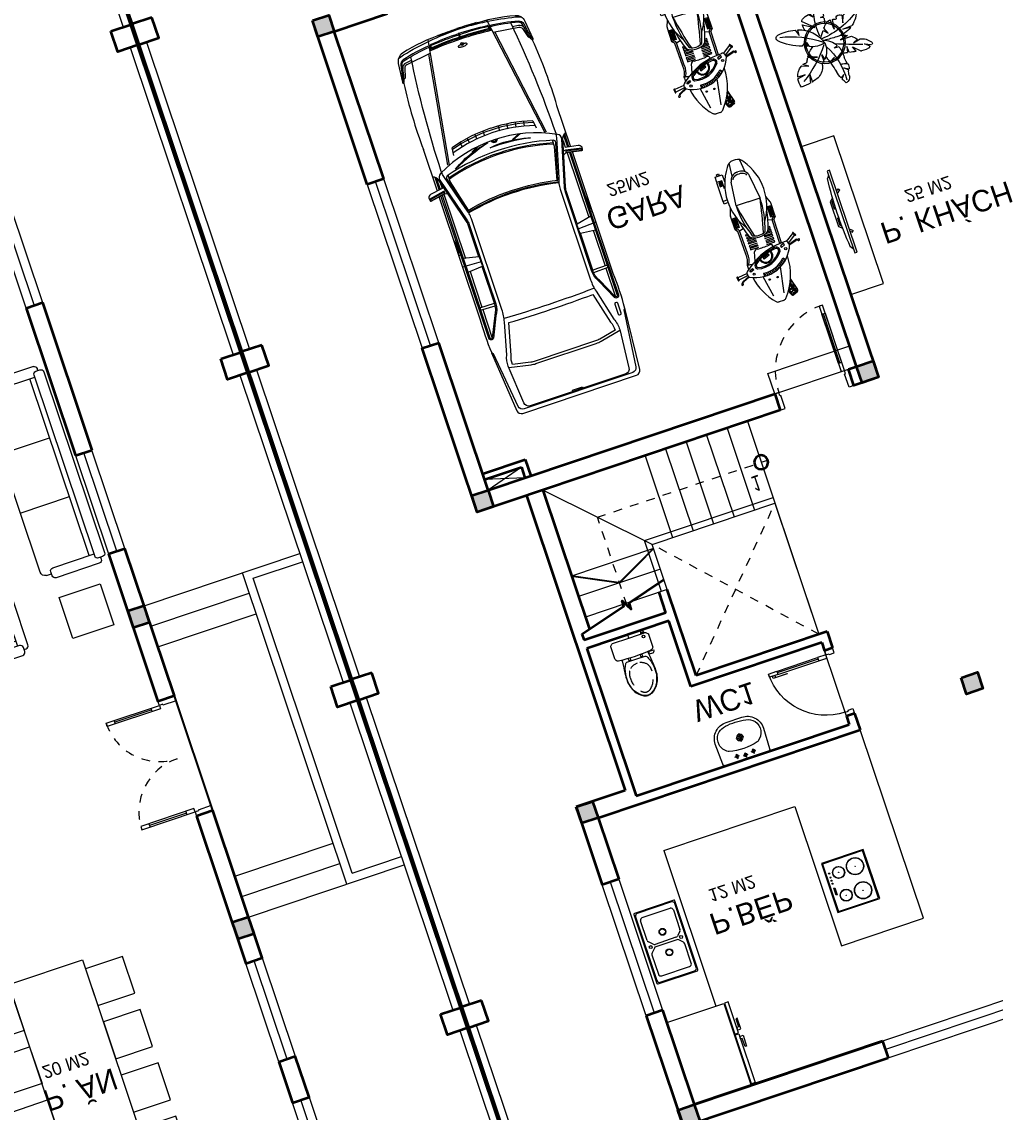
# Model space of a CAD drawing. Header units: metres. Extents: x 568336 to 569219, y 2065964 to 2066430.
# Drawn here: x 568657.95 to 568669.22, y 2066174.17 to 2066186.79 of the extents above; entities that cross this region are included whole.
import ezdxf

# ---------------------------------------------------------------- set-up
doc = ezdxf.new("R2010")
doc.units = ezdxf.units.M
for name, pattern in [('$AUDIT_BAD_LTYPE2', [0]), ('CENTER', [2, 1.25, -0.25, 0.25, -0.25]), ('DASHED', [0.75, 0.5, -0.25]), ('HIDDEN', [0.375, 0.25, -0.125]), ('HIDDEN2', [0.1875, 0.125, -0.0625]), ('xref-thap C (mb tang 32-2)$0$HIDDEN', [0.375, 0.25, -0.125]), ('Xref-VCMT-BT3 - tuong bao$0$HIDDEN', [0.375, 0.25, -0.125])]:
    doc.linetypes.add(name, pattern=pattern)
doc.layers.get('0').update_dxf_attribs({"linetype": 'CONTINUOUS'})
for name, color, linetype, lineweight in [('-CONCRETE', 1, 'CONTINUOUS', 35), ('-DOOR', 137, 'CONTINUOUS', 9), ('-FURNITURE', 46, 'CONTINUOUS', 9), ('-HIDE', 3, 'HIDDEN', 13), ('-KH', 143, 'CONTINUOUS', 13), ('-LINE1', 7, 'CONTINUOUS', 18), ('-RANH GIOI KHU DAT', 12, 'CENTER', 18), ('-TEXT', 7, 'CONTINUOUS', 15), ('-WALL', 4, 'CONTINUOUS', 35), ('A-Cay', 75, 'CONTINUOUS', 5), ('Bighome_khuat', 251, 'DASHED', 5), ('TEXT25', 2, 'CONTINUOUS', 13)]:
    doc.layers.add(name, color=color, linetype=linetype, lineweight=lineweight)
doc.layers.add('SOLO', color=7, linetype='CONTINUOUS')
doc.styles.add('1', font='arial.ttf')
doc.styles.add('T1', font='', dxfattribs={"height": 200})
doc.styles.get('T1').set_extended_font_data('VNgeometric Light')

# ---------------------------------------------------------------- blocks, each defined once
blk = doc.blocks.new('A$C6CE07C06')
for p, q in [((2811, 1945), (2844, 1766)), ((2816, 1953), (2822, 1954)), ((2828, 1949), (2860, 1769)), ((1355, 1774), (989, 1774)), ((1356, 1801), (1350, 1615)), ((1387, 1801), (1382, 1615)), ((1842, 1774), (1387, 1774)), ((1857, 1615), (1840, 1801)), ((1925, 1839), (1915, 1601)), ((1980, 1615), (2018, 1801)), ((2839, 1774), (2013, 1774)), ((2856, 1761), (2853, 1760)), ((2900, 1839), (3433, 1839)), ((3068, 1815), (2905, 1815)), ((3055, 1801), (2907, 1801)), ((2996, 1774), (2912, 1774)), ((3245, 1511), (3341, 1500)), ((3370, 1393), (3312, 1380)), ((3391, 1290), (3332, 1281)), ((3406, 1186), (3347, 1180)), ((3414, 1081), (3355, 1079)), ((3414, 884), (3355, 886)), ((3391, 675), (3332, 685)), ((3406, 779), (3347, 785)), ((3370, 572), (3312, 585)), ((3341, 465), (3245, 454)), ((1356, 164), (1350, 350)), ((1387, 164), (1382, 351)), ((1857, 351), (1840, 164)), ((1925, 127), (1915, 364)), ((1980, 351), (2018, 164)), ((1355, 191), (989, 191)), ((1842, 191), (1387, 191)), ((2839, 191), (2013, 191)), ((2811, 20), (2844, 199)), ((2828, 16), (2860, 196)), ((3068, 150), (2905, 150)), ((3055, 164), (2907, 164)), ((2996, 191), (2912, 191)), ((2816, 12), (2822, 11)), ((2901, 127), (3422, 127))]:
    blk.add_line(p, q)
for points in [[(2912, 1774), (2884, 1931, 0.322829), (2849, 1965), (2812, 1959, 0.422531), (2806, 1952), (2842, 1758), (2825, 1723)], [(817, 1835, -0.039974), (1255, 1839), (2827, 1839)], [(2832, 150), (1846, 150), (999, 150, -0.758852), (984, 205), (1232, 321, -0.14996), (1372, 364), (1915, 364), (2389, 364, -0.077307), (2455, 354), (3016, 199, 0.360394), (3088, 230, 0.242572), (3089, 1735, 0.360655), (3017, 1766), (2455, 1611, -0.077307), (2389, 1601), (1915, 1601), (1372, 1601, -0.137614), (1232, 1645), (984, 1761, -0.758852), (999, 1815), (1846, 1815), (2832, 1815)], [(2834, 1801), (999, 1801, 0.768317), (992, 1772), (1240, 1655, 0.14228), (1371, 1613), (1857, 1615), (1865, 1608), (1971, 1608), (1980, 1615), (2389, 1615, 0.077278), (2451, 1624), (3023, 1782, 0.231129), (3080, 1839)], [(4578, 1777, -0.06824), (4603, 1702, -0.051611), (4688, 983), (4688, 1178, 0.069896), (4626, 1707, 0.32103), (4523, 1797), (4292, 1820, 0.311578), (4273, 1810, 0.311578)], [(4609, 1370, 0.043765), (4549, 1724, 0.303464), (4496, 1773), (4373, 1795, 0.018633), (4273, 1810, 0.083909), (4370, 1778), (4493, 1756, -0.304556), (4533, 1720, -0.038587), (4593, 1374)], [(4517, 1385), (4476, 1703, 0.304567), (4446, 1739), (4333, 1770, -0.23887), (4324, 1778), (4320, 1790)], [(4512, 1628), (4500, 1706, 0.304567), (4453, 1762), (4438, 1766)], [(4553, 340, -0.027873), (3110, 247, -0.059366), (3058, 256), (2582, 386, 0.079464), (2446, 413), (1281, 413, 0.06068), (1127, 394), (736, 296, -0.120949), (592, 270), (116, 311, -0.39497), (59, 371), (59, 1600, -0.404135), (117, 1660), (602, 1699, -0.112937), (736, 1673), (1127, 1571, 0.06068), (1281, 1553), (2446, 1553, 0.070217), (2582, 1578), (3058, 1711, -0.044809), (3109, 1718, -0.02806), (4553, 1625)], [(585, 1698), (531, 1430, 0.050349), (524, 1369), (524, 593, 0.051729), (531, 530), (585, 271)], [(713, 346, -0.11132), (605, 325), (561, 536, -0.051729), (555, 593), (555, 1369, -0.050349), (560, 1424), (605, 1644, -0.111864), (714, 1623), (1102, 1522, 0.016174), (1102, 443), (713, 347)], [(1170, 1557, 0.017383), (1170, 408, -9.34877)], [(2526, 1563, -0.107872), (2527, 402, 0.970081)], [(2537, 1565, -0.107895), (2538, 400, -0.109161)], [(3212, 1273, -0.045041), (3259, 1070, 0.050749), (3081, 1543, -0.062222), (3208, 1285), (3219, 1281), (3256, 1209)], [(3104, 1495, -0.052375), (3205, 1275), (3214, 1272), (3259, 1184)], [(4578, 988, 0.025968), (4561, 1353, -0.502127), (4565, 1357), (4613, 1347)], [(4689, 1226), (4695, 1226, -0.001921), (4700, 983)], [(3197, 762, -0.045041), (3153, 558, 0.050749), (3195, 1062, -0.062222), (3198, 775), (3207, 766), (3242, 679)], [(3239, 660), (3198, 760), (3191, 767, 0.052375), (3195, 1009)], [(4578, 188, 0.06824), (4603, 263, 0.051611), (4688, 983), (4688, 788, -0.069896), (4626, 258, -0.32103), (4523, 168), (4292, 145, -0.311578), (4273, 155, -0.311578)], [(4613, 618), (4565, 608, -0.502127), (4561, 612, 0.02601), (4578, 977, 0.026384)], [(4689, 739), (4695, 739, 0.001921), (4700, 983)], [(4611, 595, -0.046101), (4549, 241, -0.303464), (4496, 192), (4373, 171, -0.018633), (4273, 155, -0.083909), (4370, 187), (4493, 209, 0.304556), (4533, 245, 0.038587), (4593, 591)], [(4517, 580), (4476, 262, -0.304567), (4446, 227), (4333, 195, 0.23887), (4324, 187), (4320, 175)], [(2834, 164), (999, 164, -0.768317), (992, 193), (1240, 310, -0.149181), (1371, 351), (1857, 351), (1865, 357), (1971, 357), (1980, 351), (2389, 351, -0.077278), (2451, 341), (3023, 184, -0.228236), (3080, 127)], [(4512, 337), (4500, 259, -0.304567), (4453, 203), (4438, 199)], [(2912, 191), (2884, 34, -0.322829), (2849, 0), (2812, 6, -0.422531), (2806, 14), (2842, 207), (2825, 242)], [(817, 130, 0.041495), (1267, 127), (2827, 127)]]:
    blk.add_lwpolyline(points, format="xyb")
for points in [[(2835, 1963), (2874, 1764), (2872, 1737)], [(2072, 1839), (2072, 1815), (2251, 1815), (2251, 1839)], [(2092, 1839), (2092, 1830), (2233, 1830), (2233, 1839)], [(2558, 1553), (2959, 1653), (3041, 1653)], [(3153, 1597), (4682, 1360)], [(3157, 1617), (4514, 1407)], [(49, 1051), (76, 1051), (76, 920), (49, 920)], [(3153, 368), (4682, 605)], [(3157, 348), (4514, 558)], [(2558, 412), (2959, 313), (3041, 313)], [(2072, 127), (2072, 150), (2251, 150), (2251, 127)], [(2092, 127), (2092, 135), (2233, 135), (2233, 127)], [(2835, 2), (2874, 201), (2872, 228)]]:
    blk.add_lwpolyline(points)
for points in [[(48, 285), (48, 1680, -0.373826), (99, 1739), (803, 1820), (820, 1839), (54, 1773, 0.383818), (0, 1713), (0, 252, 0.383818), (54, 192), (820, 126), (803, 145), (99, 226, -0.373826)], [(2557, 404), (3001, 284, 0.388671), (3036, 301, 0.143383), (3036, 1665, 0.390953), (3001, 1682), (2557, 1559, -0.106047)], [(4564, 983, 0.027521), (4546, 1368, -0.543027), (4554, 1373), (4603, 1360, -0.308444), (4617, 1345, -0.028524), (4637, 983, -0.028524), (4617, 620, -0.308444), (4603, 605), (4554, 592, -0.543027), (4546, 597, 0.027521)], [(4501, 981, 0.027754), (4500, 1005, 0.037978), (4497, 1021, 0.078467), (4490, 1036, 0.253942), (4486, 1038, 0.253942), (4481, 1036, 0.078467), (4475, 1021, 0.037978), (4472, 1005, 0.027754), (4470, 981, 0.027754), (4472, 958, 0.037978), (4475, 941, 0.078467), (4481, 927, 0.253942), (4486, 924, 0.253942), (4490, 927, 0.078467), (4497, 941, 0.037978), (4500, 958, 0.027754)], [(906, 228), (776, 228, 0.414214), (764, 215), (764, 203, 0.414214), (776, 190), (906, 190, 0.414214), (919, 203), (919, 215, 0.414214)]]:
    blk.add_lwpolyline(points, format="xyb", close=True)
blk.add_lwpolyline([(4637, 988), (4570, 988), (4570, 977), (4637, 977)], close=True)
blk.add_circle((4502, 982), 17.5)
for centre, radius, start, end in [((2818, 1947), 6.67, 102.2823, 190.4042), ((2821, 1948), 6.67, 10.3268, 82.609), ((2851, 1767), 6.67, 190.4042, 285.2365), ((2854, 1768), 6.67, 285.2365, 10.3268), ((3648, -4086), 5929, 83.9529, 92.0822), ((714, 984), 2372, 343.5716, 16.3779), ((714, 983), 2387, 343.6793, 16.2892), ((1629, 983), 1731, 359.9757, 17.6213), ((1607, 983), 1789, 359.9764, 16.8703), ((1629, 983), 1789, 359.9764, 16.7982), ((1059, 1015), 3532, 359.565, 5.5133), ((1059, 1015), 3560, 359.5684, 5.381), ((4612, 1343), 4.58, 6.5805, 75.1489), ((3280, 983), 40.8, 103.7631, 256.1858), ((3280, 983), 25.6, 111.5508, 248.398), ((1629, 982), 1731, 342.3787, 0.0243), ((1607, 982), 1789, 343.1297, 0.0236), ((1629, 982), 1789, 343.2018, 0.0236), ((1059, 950), 3532, 354.4867, 0.4446), ((1059, 950), 3560, 354.619, 0.4411), ((4612, 622), 4.58, 284.8511, 353.4195), ((2851, 198), 6.67, 74.7635, 169.5958), ((2854, 197), 6.67, 349.6732, 74.7635), ((3653, 6050), 5928, 267.7698, 276.0029), ((2818, 19), 6.67, 169.5958, 257.7177), ((2821, 17), 6.67, 277.391, 349.6732)]:
    blk.add_arc(centre, radius, start, end)
blk = doc.blocks.new('A$C14986441')
at = {"ltscale": 3}
for p, q in [((-250, 420), (-250, -420)), ((240, 430), (-240, 430)), ((250, -420), (250, 420)), ((-200, 325), (-200, 87)), ((170, 355), (-170, 355)), ((200, 87), (200, 325)), ((-191, 66), (-149, 24)), ((-128, 15), (128, 15)), ((149, 24), (191, 66)), ((-200, -325), (-200, -87)), ((-191, -66), (-149, -24)), ((-128, -15), (128, -15)), ((149, -24), (191, -66)), ((200, -87), (200, -325)), ((170, -355), (-170, -355)), ((-240, -430), (240, -430))]:
    blk.add_line(p, q, dxfattribs=at)
blk.add_lwpolyline([(240, -390), (240, 390, 0.414214), (210, 420), (-210, 420, 0.414214), (-240, 390), (-240, -390, 0.414214), (-210, -420), (210, -420, 0.414214)], format="xyb", close=True, dxfattribs=at)
for centre, radius in [((0, 125), 40), ((0, 125), 35), ((-186, 0), 17.5), ((185, 0), 17.5), ((0, -125), 40), ((0, -125), 35)]:
    blk.add_circle(centre, radius, dxfattribs=at)
for centre, radius, start, end in [((-240, 420), 10, 90, 180), ((240, 420), 10, 0, 90), ((-170, 325), 30, 90, 180), ((170, 325), 30, 0, 90), ((-170, 87), 30, 180, 225), ((-128, 45), 30, 225, 270), ((128, 45), 30, 270, 315), ((170, 87), 30, 315, 0), ((-170, -87), 30, 135, 180), ((-128, -45), 30, 90, 135), ((128, -45), 30, 45, 90), ((170, -87), 30, 0, 45), ((-170, -325), 30, 180, 270), ((170, -325), 30, 270, 0), ((-240, -420), 10, 180, 270), ((240, -420), 10, 270, 0)]:
    blk.add_arc(centre, radius, start, end, dxfattribs=at)
blk = doc.blocks.new('A$C23F441E4')
at = {"ltscale": 3}
blk.add_lwpolyline([(-300, 0), (-300, -510), (300, -510), (300, 0), (-300, 0)], dxfattribs=at)
for points in [[(-290, -10), (-290, -500), (290, -500), (290, -10)], [(-100, -46), (-15, -46), (-15, -56), (-100, -56)]]:
    blk.add_lwpolyline(points, close=True, dxfattribs=at)
for centre, radius in [((-139, -156), 70), ((-139, -156), 67), ((37, -48), 6.6), ((74, -48), 6.6), ((139, -156), 70), ((139, -156), 67), ((112, -48), 6.6), ((160, -48), 6.6), ((-139, -156), 2), ((139, -156), 2), ((-147, -359), 100), ((-147, -359), 97), ((-147, -359), 2), ((147, -359), 100), ((147, -359), 97), ((147, -359), 2)]:
    blk.add_circle(centre, radius, dxfattribs=at)
blk = doc.blocks.new('A$C55AD6C8F')
at = {"ltscale": 3}
for p, q in [((-750, 624), (-750, 1000)), ((-750, 1000), (-704, 1000)), ((-704, 1000), (-704, 624)), ((0, 1000), (-695, 1000)), ((-695, 1000), (-695, 0)), ((0, 0), (0, 1000)), ((-704, 624), (-750, 624)), ((-750, 613), (-750, 18)), ((-704, 613), (-750, 613)), ((-704, 18), (-704, 613)), ((-750, 18), (-704, 18)), ((-695, 0), (0, 0))]:
    blk.add_line(p, q, dxfattribs=at)
at = {"ltscale": 3, "elevation": 0}
for points in [[(-750, 688), (-750, 657), (-790, 657), (-790, 788), (-771, 788), (-771, 688)], [(-750, 549), (-750, 580), (-790, 580), (-790, 449), (-771, 449), (-771, 549)]]:
    blk.add_lwpolyline(points, close=True, dxfattribs=at)
blk = doc.blocks.new('XR.MB.LM123$0$tvi 1')
blk.add_lwpolyline([(29, 0), (29, -1000), (0, -1000), (0, 0)], close=True)
for points in [[(29, -50), (52, -81)], [(-24, -236), (-39, -252)], [(0, -285), (-39, -252)], [(0, -256), (-24, -236)], [(70, -315), (111, -350), (111, -650), (70, -685)], [(89, -446), (89, -360), (71, -345)], [(89, -446), (73, -446)], [(89, -554), (89, -640), (71, -655)], [(89, -554), (73, -554)], [(0, -715), (-39, -748)], [(-24, -764), (-39, -748)], [(0, -744), (-24, -764)], [(29, -950), (52, -919)]]:
    blk.add_lwpolyline(points)
blk.add_arc((-4025, -500), 4099, 354.1311, 5.8689)
blk = doc.blocks.new('A$Ca51cd422')
for p, q in [((167, 414), (224, 414)), ((195, 383), (195, 443)), ((267, 429), (324, 429)), ((295, 398), (295, 458)), ((367, 414), (424, 414)), ((395, 383), (395, 443)), ((295, 165), (295, 264)), ((249, 215), (342, 215))]:
    blk.add_line(p, q)
for points in [[(0, 200, 0.414214), (200, 0), (390, 0, 0.414214), (590, 200), (581, 446, 0.409799), (551, 475), (39, 475, 0.403607), (9, 446)], [(177, 40, 0.090773), (424, 43, 0.149887), (521, 96, 0.430722), (482, 321, 0.080637), (470, 327, 0.127732), (125, 329, 0.074208), (114, 325, 0.443092), (69, 96, 0.13364), (154, 46, 0.033617)]]:
    blk.add_lwpolyline(points, format="xyb", close=True)
for centre, radius in [((195, 414), 17.5), ((295, 429), 17.5), ((395, 414), 17.5), ((295, 215), 37.5), ((295, 215), 22.5), ((295, 215), 22.5)]:
    blk.add_circle(centre, radius)
blk = doc.blocks.new('A$C18091ED7')
for p, q in [((0, -42), (0, 0)), ((146, -27), (179, -27)), ((146, -27), (146, -30)), ((146, -30), (166, -30)), ((153, -37), (146, -30)), ((152, 0), (152, -27)), ((152, 0), (179, 0)), ((153, -37), (166, -37)), ((153, -40), (153, -37)), ((153, -40), (178, -40)), ((153, -40), (178, -40)), ((153, -40), (153, -42)), ((185, -30), (166, -30)), ((178, -37), (166, -37)), ((185, -30), (178, -37)), ((178, -37), (178, -40)), ((178, -40), (178, -42)), ((179, 0), (179, -27)), ((179, -27), (185, -27)), ((185, -27), (185, -30)), ((-83, -267), (-83, -300)), ((-83, -278), (-83, -288)), ((-61, -290), (-83, -290)), ((-63, -265), (-81, -265)), ((-61, -267), (-61, -300)), ((61, -267), (61, -300)), ((61, -290), (83, -290)), ((63, -265), (81, -265)), ((83, -267), (83, -300)), ((83, -278), (83, -288)), ((165, -262), (165, -290)), ((168, -260), (228, -260)), ((168, -292), (207, -292)), ((231, -274), (231, -262))]:
    blk.add_line(p, q)
for points in [[(230, -219, -0.137407), (225, -235), (222, -241, -0.236081), (198, -255, -0.051961), (-198, -255, -0.236081), (-222, -241), (-225, -235, -0.137407), (-230, -219), (-230, -72, -0.198912), (-226, -63), (-209, -46, -0.198912), (-200, -42), (0, -42), (200, -42, -0.198912), (209, -46), (226, -63, -0.198912), (230, -72)], [(144, -619, -0.212405), (26, -734, -0.027685), (-1, -739, -0.022279), (-26, -734, -0.212405), (-144, -619, -0.142796), (-167, -428, -0.093005), (-128, -309, -0.256439), (-111, -300), (0, -300), (111, -300, -0.256439), (128, -309, -0.093005), (167, -428, -0.142796)]]:
    blk.add_lwpolyline(points, format="xyb", close=True)
at = {"linetype": 'xref-thap C (mb tang 32-2)$0$HIDDEN', "ltscale": 100}
blk.add_lwpolyline([(61, -669, -0.199031), (0, -699, -0.199031), (-61, -669, -0.218924), (-132, -478, -0.153791), (-112, -404, -0.236701), (0, -348, -0.236701), (112, -404, -0.153791), (132, -478, -0.218924)], format="xyb", close=True, dxfattribs=at)
blk.add_circle((166, -78), 13.9)
for centre, radius, start, end in [((-81, -267), 1.98, 90, 180), ((-63, -267), 1.98, 0, 90), ((63, -267), 1.98, 90, 180), ((81, -267), 1.98, 0, 90), ((168, -262), 2.47, 90, 180), ((168, -290), 2.47, 180, 270), ((207, -277), 15.5, 270, 306.4659), ((168, -225), 80.1, 306.4659, 320.3123), ((228, -274), 2.47, 320.3123, 0)]:
    blk.add_arc(centre, radius, start, end)
for points in [[(-156, -259), (-157, -267), (-164, -328), (-169, -385), (-184, -528), (-136, -679), (-50, -735), (-20, -741), (0, -744)], [(156, -259), (157, -267), (164, -328), (169, -385), (184, -528), (136, -679), (50, -735), (20, -741), (0, -744)]]:
    blk.add_open_spline(points, degree=3, knots=[130.613938, 130.613938, 130.613938, 130.613938, 152.852109, 311.129351, 417.703951, 561.383393, 697.692632, 710.812262, 710.812262, 710.812262, 710.812262])
blk = doc.blocks.new('*U220')
at = {"color": 251}
blk.add_line((-70, 100), (-70, 700), dxfattribs=at)
for points in [[(-50, 0), (-50, 800), (-90, 800), (-90, 0)], [(-50, 100), (-90, 100), (-90, 700), (-50, 700)], [(-900, -200), (-840, -200), (-840, -40), (-850, -40), (-850, 0), (-900, 0)], [(0, -200), (-60, -200), (-60, -40), (-50, -40), (-50, 0), (0, 0)]]:
    blk.add_lwpolyline(points, close=True)
at = {"layer": 'Bighome_khuat', "linetype": 'Xref-VCMT-BT3 - tuong bao$0$HIDDEN'}
blk.add_arc((-50, 0), 800, 90, 180, dxfattribs=at)
blk = doc.blocks.new('A$C5C575821')
at = {"layer": '-CONCRETE'}
h = blk.add_hatch(color=256, dxfattribs=at)
h.dxf.hatch_style = 1
h.paths.add_polyline_path([(0, 200), (0, 0), (200, 0), (200, 200)])
blk.add_lwpolyline([(0, 0), (200, 0), (200, 200), (0, 200)], close=True, dxfattribs=at)
blk = doc.blocks.new('LUOI M2')
at = {"layer": '-WALL'}
for p in [(-200, 13100), (-200, 9400), (4500, 9400), (-200, 5600), (4500, 5600), (-200, -200)]:
    blk.add_blockref('A$C5C575821', p, dxfattribs=at)
blk = doc.blocks.new('mb-cay16')
for p, q in [((131, 565), (69, 607)), ((79, 629), (131, 565)), ((-612, 395), (-475, 368)), ((-475, 368), (-605, 366)), ((-433, 528), (-402, 389)), ((-402, 389), (-403, 519)), ((247, 422), (149, 395)), ((149, 395), (242, 402)), ((231, 524), (166, 464)), ((166, 464), (244, 504)), ((-490, 209), (-374, 255)), ((-374, 255), (-461, 192)), ((-113, 139), (-112, 254)), ((-113, 139), (-91, 231)), ((76, 249), (-23, 300)), ((-12, 331), (76, 249)), ((323, 141), (303, 240)), ((334, 245), (323, 141)), ((409, 179), (522, 284)), ((448, 268), (409, 179)), ((693, 264), (615, 197)), ((615, 197), (723, 244)), ((-346, 111), (-191, 154)), ((-191, 154), (-338, 93)), ((195, 106), (117, 106)), ((117, 106), (180, 78)), ((260, 6), (450, 8)), ((395, -26), (260, 6)), ((532, 87), (448, 120)), ((448, 120), (574, 92)), ((-312, -137), (-374, -96)), ((-312, -77), (-291, -67)), ((-312, -142), (-312, -77)), ((-291, -67), (-286, -129)), ((-286, -129), (-267, -55)), ((36, -233), (100, -165)), ((100, -165), (61, -263)), ((485, -134), (354, -151)), ((354, -151), (513, -157)), ((-400, -385), (-364, -279)), ((-364, -279), (-356, -378)), ((-262, -431), (-77, -321)), ((-77, -321), (-253, -484)), ((218, -196), (205, -361)), ((237, -357), (218, -196)), ((410, -375), (385, -251)), ((385, -251), (430, -368)), ((-111, -563), (-53, -498)), ((-53, -498), (-105, -588)), ((115, -424), (62, -449)), ((62, -449), (119, -456)), ((128, -621), (24, -595)), ((24, -595), (128, -650)), ((120, -758), (65, -741)), ((65, -741), (116, -789))]:
    blk.add_line(p, q)
for centre, radius, start, end in [((-979, 594), 1130, 330.6725, 3.641), ((672, 341), 659, 156.2013, 167.6168), ((672, 341), 659, 146.019, 154.0763), ((103, 601), 111, 7.5431, 78.0474), ((371, 601), 160, 174.7063, 208.789), ((-329, 448), 288, 161.2206, 190.4639), ((-329, 448), 288, 196.4071, 234.1871), ((-592, -284), 825, 78.825, 90.6697), ((-1567, -1154), 1923, 36.7035, 57.4695), ((-592, -284), 825, 67.6949, 76.7945), ((-446, 225), 304, 15.845, 56.6107), ((-1650, 851), 1718, 342.73, 347.6168), ((932, 225), 712, 165.6239, 173.8497), ((129, 455), 123, 344.0084, 22.936), ((932, 225), 712, 164.0084, 164.1101), ((-428, 307), 116, 233.2325, 237.5887), ((-428, 307), 116, 255.929, 267.091), ((-423, 137), 55.6, 24.2055, 101.4054), ((-65, 333), 91.7, 195.845, 230.5606), ((-339, 0), 339, 47.9514, 50.5606), ((-339, 0), 339, 354.6008, 42.9255), ((1597, -159), 1682, 164.075, 168.4284), ((1597, -159), 1682, 162.73, 163.0792), ((2154, -4834), 5268, 107.3413, 112.3058), ((-120, 252), 347, 335.1428, 8.1671), ((-317, 3808), 3622, 278.6352, 279.8665), ((-317, 3808), 3622, 280.3581, 282.1977), ((-317, 3808), 3622, 283.398, 283.5483), ((583, 70), 223, 60.4468, 103.5483), ((501, 377), 294, 284.4707, 323.1477), ((710, 220), 32.6, 323.1477, 55.438), ((21, 337), 432, 204.2055, 211.5513), ((21, 337), 432, 213.4357, 237.8387), ((-120, 252), 347, 286.6838, 329.891), ((222, 322), 389, 305.9962, 321.846), ((-116, -923), 867, 107.2231, 135.0207), ((-1002, 1224), 1607, 281.5143, 307.8151), ((-514, 139), 540, 287.0409, 341.5638), ((-107, -353), 338, 71.7274, 118.1939), ((1131, -297), 1182, 173.2497, 205.5927), ((808, 380), 986, 210.5659, 218.4214), ((-127, -1432), 1327, 53.4555, 85.594), ((376, -5410), 5352, 91.6804, 93.9771), ((233, -520), 459, 57.0713, 91.6804), ((222, 322), 389, 277.7731, 296.4251), ((233, -520), 459, 17.5149, 52.2403), ((-695, -345), 48.9, 135.0207, 258.407), ((-28, -420), 234, 157.0771, 182.7473), ((808, 380), 986, 220.6948, 225.7556), ((205, -352), 101, 159.0815, 190.5201), ((205, -239), 122, 225.7556, 269.9757), ((205, -239), 122, 285.2069, 289.7369), ((544, -1184), 882, 107.1013, 109.7369), ((290, -359), 18.4, 357.8128, 107.1013), ((341, -361), 32.2, 177.8128, 248.0461), ((-570, 293), 699, 259.5557, 284.077), ((-197, -468), 57.9, 196.0589, 237.7317), ((-28, -420), 234, 195.99, 196.0589), ((-51, -236), 332, 237.7317, 259.8031), ((-1182, -610), 1311, 8.17, 10.5201), ((-1182, -610), 1311, 1.7556, 6.7346), ((357, -321), 74.9, 248.0461, 310.8614), ((432, -409), 40.5, 122.9882, 130.8614), ((432, -409), 40.5, 45.3238, 92.9093), ((541, -299), 114, 225.3238, 268.3174), ((560, 349), 762, 268.3174, 278.1257), ((666, -393), 12.2, 278.1257, 73.0687), ((272, -512), 385, 191.4146, 242.8877), ((-875, -604), 1004, 351.2018, 357.3602), ((-875, -604), 1004, 358.99, 1.9297), ((-875, -604), 1004, 345.5239, 349.5865)]:
    blk.add_arc(centre, radius, start, end)
blk = doc.blocks.new('A$C1D9F77BD')
h = blk.add_hatch()
h.set_pattern_fill('ANSI31', color=256, scale=100, angle=405, style=0)
h.set_pattern_definition([(90, (2076.775, -139234.453), (-12.5, 1e-15), [])])
h.paths.add_polyline_path([(-219, -260), (-219, -302), (-97, -302), (-97, -260)])
h.paths.add_polyline_path([(-97, 123), (-97, 166), (-219, 166), (-219, 123)])
h = blk.add_hatch()
h.set_pattern_fill('ANSI31', color=256, scale=170, angle=335, style=0)
h.set_pattern_definition([(20, (-186.436, -139188.296), (-7.267928, 19.9684682), [])])
h.paths.add_polyline_path([(494, -160), (533, -162, 0.210627), (424, 135), (397, 109, -0.250766)])
h = blk.add_hatch()
h.set_pattern_fill('BOX', color=256, scale=60, angle=290, style=0)
h.set_pattern_definition([(20, (2080.745, -138865.224), (-20.521209, 56.381557), []), (20, (2085.875, -138879.32), (-20.521209, 56.381557), []), (290, (2080.745, -138865.224), (56.381557, 20.521209), [-15, 15]), (290, (2094.84, -138860.093), (56.381557, 20.521209), [-15, 15]), (290, (2108.936, -138854.963), (56.381557, 20.521209), [15, -15]), (290, (2123.03, -138849.83), (56.381557, 20.521209), [15, -15]), (20, (2091.006, -138893.414), (-20.521209, 56.381557), [15, -15]), (20, (2096.136, -138907.51), (-20.521209, 56.381557), [15, -15])])
h.paths.add_polyline_path([(830, 67, 0.414214), (842, 93), (833, 116), (825, 139, 0.414214), (799, 151), (658, 113, -0.052547), (783, 45)])
for p, q in [((157, 313), (186, 333)), ((163, 305), (192, 325)), ((231, 209), (165, 307)), ((257, 224), (190, 323)), ((243, 329), (247, 350)), ((268, 231), (244, 315)), ((253, 329), (255, 338)), ((278, 234), (254, 315)), ((-263, 176), (-340, 149)), ((-87, 178), (-253, 178)), ((-87, 178), (-59, 152)), ((-87, 162), (-87, 178)), ((-59, 132), (-72, 83)), ((228, 148), (-59, 152)), ((230, 128), (-59, 132)), ((226, 181), (233, 80)), ((275, 231), (243, 220)), ((397, 109), (424, 135)), ((658, 113), (799, 151)), ((825, 139), (842, 93)), ((-687, 10), (-840, -5)), ((-346, 78), (-624, 44)), ((-346, -68), (-344, 78)), ((237, 47), (228, 44)), ((279, 102), (286, 105)), ((289, -4), (286, 5)), ((286, 2), (289, -7)), ((786, -5), (488, 47)), ((783, 45), (830, 67)), ((833, 116), (842, 92)), ((-854, -55), (-854, -81)), ((-712, -55), (-712, -68)), ((-712, -81), (-712, -68)), ((-346, -68), (-348, -214)), ((866, -43), (866, -93)), ((-687, -147), (-840, -132)), ((-346, -214), (-624, -180)), ((-59, -269), (-72, -219)), ((330, -208), (228, -181)), ((339, -142), (342, -151)), ((413, -325), (352, -241)), ((401, -228), (409, -226)), ((494, -160), (533, -162)), ((786, -132), (532, -176)), ((-263, -312), (-340, -285)), ((-87, -314), (-253, -314)), ((-67, -299), (-87, -314)), ((-87, -299), (-87, -314)), ((214, -264), (-59, -269)), ((222, -284), (-59, -289)), ((347, -293), (349, -309)), ((436, -343), (449, -460)), ((484, -331), (452, -343)), ((465, -337), (479, -457)), ((474, -335), (510, -415)), ((484, -331), (518, -409)), ((447, -460), (481, -456)), ((448, -470), (482, -466)), ((518, -426), (535, -440)), ((526, -420), (533, -426))]:
    blk.add_line(p, q)
for points in [[(-219, 166), (-219, 123), (-97, 123), (-97, 166)], [(243, 167), (258, 126), (277, 133), (262, 174)], [(301, -38), (327, -108), (340, -103), (314, -33)], [(-736, -288), (-736, -314), (-760, -314), (-760, -288)], [(-662, -284), (-662, -291), (-615, -291), (-615, -284)], [(-662, -298), (-662, -305), (-615, -305), (-615, -298)], [(-662, -312), (-662, -320), (-615, -320), (-615, -312)], [(-219, -302), (-219, -260), (-97, -260), (-97, -302)], [(417, -303), (402, -263), (421, -256), (436, -296)]]:
    blk.add_lwpolyline(points, close=True)
at = {"linetype": 'HIDDEN2', "ltscale": 200}
for points in [[(21, 54), (21, 80), (6, 80), (6, 59)], [(53, 36), (53, 80), (38, 80), (38, 48)], [(70, -143), (70, -217), (85, -217), (85, 80), (70, 80), (70, 7)], [(6, -196), (6, -217), (21, -217), (21, -190)], [(38, -184), (38, -217), (53, -217), (53, -172)]]:
    blk.add_lwpolyline(points, dxfattribs=at)
for points in [[(103, 80), (103, -217), (118, -217), (118, 80)], [(141, 80), (141, -217), (157, -217), (157, 80)], [(175, 80), (175, -217), (190, -217), (190, 80)]]:
    blk.add_lwpolyline(points, close=True, dxfattribs=at)
for points in [[(-673, -338), (-736, -338), (-736, -252), (-655, -252)], [(-575, -277), (-673, -277), (-673, -343), (-443, -343), (-443, -290)], [(-410, -288), (-410, -338), (-443, -338)]]:
    blk.add_lwpolyline(points)
for centre, radius in [((306, 173), 12.8), ((588, -21), 7.7), ((588, -116), 7.7), ((470, -267), 12.8)]:
    blk.add_circle(centre, radius)
for centre, radius, start, end in [((160, 309), 5, 124.1044, 304.1044), ((189, 329), 5, 304.1044, 124.1044), ((273, 323), 30, 169.0525, 196.2532), ((257, 348), 10, 259.1414, 172.2448), ((283, 324), 30, 169.0525, 196.2532), ((-427, -480), 634, 55.5021, 126.0244), ((-253, 148), 30, 90, 109.5456), ((-57, 162), 30, 180, 265.1424), ((216, 158), 30, 265.1424, 274.0002), ((254, 191), 30, 110.3225, 200.3225), ((141, -138), 393, 330.5976, 70.0474), ((399, -513), 678, 48.0397, 90.6167), ((806, 132), 20, 20, 110), ((-754, -55), 100, 117.4832, 180), ((-612, -55), 100, 96.9386, 180), ((-544, -68), 141, 150.1191, 209.8708), ((-640, -13), 30, 97.8829, 150.1191), ((-344, -1040), 1118, 69.8271, 90.0821), ((-1499, -5836), 6026, 75.1425, 78.9494), ((-369, -1036), 1157, 69.0112, 80.8998), ((-92, -68), 154, 329.829, 30.171), ((-4, -12), 50, 0, 25.0581), ((-71, -55), 153, 355.1878, 40.6702), ((235, 15), 30, 104.7219, 204.7762), ((-4326, -68), 4535, 359.103, 0.897), ((916, 150), 686, 185.8827, 214.7623), ((303, 58), 50, 110.3225, 185.9041), ((808, 110), 557, 185.9041, 214.741), ((303, 58), 35, 110.3225, 185.9041), ((808, 110), 542, 185.9041, 214.741), ((296, 55), 50, 71.5538, 110.3225), ((296, 55), 35, 71.5538, 110.3225), ((314, -74), 81.8, 290.3225, 110.3225), ((148, -134), 273, 345.336, 55.3091), ((148, -134), 288, 345.336, 55.3091), ((194, -117), 303, 351.845, 48.155), ((823, 86), 20, 290, 20), ((-754, -81), 100, 180, 242.5168), ((-612, -81), 100, 180, 263.0614), ((-1307, 4922), 5225, 280.57, 285.0028), ((-4, -125), 50, 334.9419, 0), ((-71, -81), 153, 319.3298, 4.8122), ((314, -74), 71.8, 290.3225, 110.3225), ((816, -43), 50, 0, 43.6257), ((816, -93), 50, 316.9817, 0), ((-427, 343), 634, 233.9756, 304.5871), ((-640, -124), 30, 209.8708, 262.182), ((-349, 930), 1145, 270.1592, 289.9315), ((-369, 899), 1157, 279.1002, 290.9888), ((235, -152), 30, 155.2238, 255.2781), ((63, -206), 297, 342.9493, 351.9218), ((391, -179), 50, 214.741, 290.3225), ((391, -179), 35, 214.741, 290.3225), ((382, -185), 35, 290.3225, 329.0913), ((384, -182), 50, 290.3225, 329.0913), ((399, 376), 678, 278.7378, 311.9603), ((-253, -284), 30, 250.4544, 270), ((-57, -299), 30, 94.8576, 180), ((-57, -299), 10, 94.8576, 180), ((216, -294), 30, 85.9998, 94.8576), ((246, -452), 189, 57.9343, 98.2692), ((242, -515), 232, 62.5839, 94.9315), ((613, -5068), 4766, 92.5649, 93.1782), ((441, -315), 30, 200.3225, 290.3225), ((447, -465), 5, 96.5406, 276.5406), ((482, -461), 5, 276.5406, 96.5406), ((537, -403), 30, 203.7468, 230.9475), ((545, -397), 30, 203.7468, 230.9475), ((541, -432), 10, 227.7552, 140.8586)]:
    blk.add_arc(centre, radius, start, end)
blk = doc.blocks.new('*U224')
at = {"linetype": '$AUDIT_BAD_LTYPE2'}
for p, q in [((70, 100), (70, 600)), ((90, 600), (90, 100))]:
    blk.add_line(p, q, dxfattribs=at)
for points in [[(50, 600), (90, 600), (90, 700), (50, 700), (50, 600)], [(50, 603), (50, 100)], [(50, 100), (90, 100), (90, 0), (50, 0), (50, 100)]]:
    blk.add_lwpolyline(points)
for points in [[(118, 495), (118, 664), (90, 664), (90, 636), (113, 636), (113, 495)], [(0, 0), (50, 0), (50, -40), (60, -40), (60, -100), (0, -100)], [(800, 0), (750, 0), (750, -40), (740, -40), (740, -100), (800, -100)]]:
    blk.add_lwpolyline(points, close=True)
at = {"linetype": '$AUDIT_BAD_LTYPE2', "ltscale": 0.3}
blk.add_arc((50, 0), 700, 0, 90, dxfattribs=at)
blk = doc.blocks.new('BT2-T1')
at = {"layer": '-DOOR'}
for points in [[(187612, -8045), (187612, -7845), (189212, -7845), (189212, -8045)], [(185312, -9195), (185112, -9195), (185112, -10795), (185312, -10795)], [(185312, -19345), (185112, -19345), (185112, -17345), (185312, -17345)]]:
    blk.add_lwpolyline(points, close=True, dxfattribs=at)
for points in [[(189212, -7945), (187612, -7945)], [(185212, -9195), (185212, -10795)], [(188412, -11745), (188412, -12545)], [(188812, -15545), (189712, -15545)], [(188812, -15545), (188812, -15795), (189812, -15795)], [(185212, -17345), (185212, -19345)]]:
    blk.add_lwpolyline(points, dxfattribs=at)
at = {"layer": '-FURNITURE'}
for q in [(185912, -9045), (187512, -10945)]:
    blk.add_line((185912, -10945), q, dxfattribs=at)
for points in [[(187512, -10945), (187512, -9245), (188512, -9245), (188512, -11545)], [(185762, -15675), (185312, -15545)], [(185762, -15545), (185312, -15675)]]:
    blk.add_lwpolyline(points, dxfattribs=at)
blk.add_lwpolyline([(190412, -18158), (190012, -18158), (190012, -16358), (190412, -16358)], close=True, dxfattribs=at)
at = {"layer": '-HIDE', "ltscale": 10}
for points in [[(188412, -12745), (186912, -14345)], [(186912, -12745), (188412, -14345)]]:
    blk.add_lwpolyline(points, dxfattribs=at)
at = {"layer": '-KH', "linetype": 'HIDDEN2', "ltscale": 5}
blk.add_lwpolyline([(186412, -13770), (186412, -14845), (188492, -14845)], dxfattribs=at)
at = {"layer": '-LINE1', "ltscale": 10}
for p, q in [((183212, -9720), (183212, -6095)), ((183212, -13720), (183212, -9970)), ((183212, -17720), (183212, -13970)), ((183212, -21720), (183212, -17970))]:
    blk.add_line(p, q, dxfattribs=at)
at = {"layer": '-LINE1'}
for p, q in [((188412, -15345), (188412, -12745)), ((188412, -14345), (188412, -12745)), ((186842, -13795), (186842, -14415)), ((186912, -13795), (186912, -14345)), ((186912, -14345), (188412, -14345)), ((187162, -15345), (187162, -14345)), ((187412, -15345), (187412, -14345)), ((187662, -15345), (187662, -14345)), ((187912, -15345), (187912, -14345)), ((188162, -15345), (188162, -14345)), ((186842, -14415), (188412, -14415))]:
    blk.add_line(p, q, dxfattribs=at)
for points in [[(186912, -13795), (185912, -13795)], [(186912, -14045), (185912, -14045)], [(186912, -14295), (185912, -14295)], [(186912, -14345), (185912, -15345)]]:
    blk.add_lwpolyline(points, dxfattribs=at)
at = {"layer": '-LINE1', "const_width": 20}
blk.add_lwpolyline([(185912, -14295), (186412, -14045), (186912, -14295)], dxfattribs=at)
at = {"layer": '-RANH GIOI KHU DAT', "linetype": 'HIDDEN', "ltscale": 10, "const_width": 50}
blk.add_lwpolyline([(183112, -5845), (200370, -5845), (200021, -20846), (194905, -25845), (183112, -25845), (183112, -5845)], dxfattribs=at)
at = {"layer": '-WALL'}
for p, q in [((185112, -7845), (187612, -7845)), ((185112, -9195), (185112, -7845)), ((185312, -8045), (187612, -8045)), ((185312, -9195), (185312, -8045)), ((187612, -8045), (185312, -8045)), ((185112, -11745), (185112, -10795)), ((185312, -11545), (185312, -10795)), ((185312, -11545), (188512, -11545)), ((188512, -11745), (188512, -11545)), ((185812, -13445), (185812, -11645)), ((185812, -11645), (188412, -11645)), ((188412, -11745), (188412, -11645)), ((185712, -11745), (185112, -11745)), ((185712, -15345), (185712, -11745)), ((188512, -11745), (188412, -11745)), ((188412, -12645), (188412, -12545)), ((188512, -12545), (188412, -12545)), ((188512, -12745), (188512, -12545)), ((186812, -12645), (186812, -13445)), ((188412, -12645), (186812, -12645)), ((186912, -12745), (186912, -13795)), ((188512, -12745), (186912, -12745)), ((186812, -13445), (185812, -13445)), ((185812, -13621), (185812, -13545)), ((186812, -13545), (185812, -13545)), ((186812, -13545), (186812, -13795)), ((185912, -15345), (185912, -13647)), ((188812, -15545), (188812, -15345)), ((185312, -15545), (188812, -15545)), ((185762, -15675), (185762, -15545)), ((185832, -15745), (185832, -15545)), ((185312, -15675), (185762, -15675)), ((185312, -15745), (185832, -15745)), ((185312, -19345), (185312, -21145)), ((185312, -21145), (185962, -21145))]:
    blk.add_line(p, q, dxfattribs=at)
for points in [[(187612, -8045), (187612, -7845)], [(185312, -9195), (185112, -9195)], [(185312, -10795), (185112, -10795)], [(185812, -13621), (186375, -13772), (186375, -13838), (186444, -13711), (186444, -13790), (186912, -13916)], [(188812, -15345), (185112, -15345), (185112, -17345), (185312, -17345)], [(189162, -21145), (189162, -21345), (190012, -21345), (190012, -15345), (189712, -15345), (189712, -15545)], [(185312, -15545), (185312, -17345)], [(189712, -15545), (189812, -15545), (189812, -21145)], [(185112, -19345), (185112, -21345)], [(185312, -19345), (185112, -19345)]]:
    blk.add_lwpolyline(points, dxfattribs=at)
for points in [[(183362, -9970), (183112, -9970), (183112, -9720), (183362, -9720)], [(183362, -13970), (183112, -13970), (183112, -13720), (183362, -13720)], [(183362, -17970), (183112, -17970), (183112, -17720), (183362, -17720)], [(183362, -21970), (183112, -21970), (183112, -21720), (183362, -21720)]]:
    blk.add_lwpolyline(points, close=True, dxfattribs=at)
blk.add_circle((188412, -14845), 80.5, dxfattribs=at)
at = {"layer": 'A-Cay'}
for radius in [240, 223]:
    blk.add_circle((190654, -19214), radius, dxfattribs=at)
at = {"layer": '-CONCRETE'}
blk.add_blockref('LUOI M2', (185312, -21145), dxfattribs=at)
at = {"layer": '-DOOR', "rotation": 90.00000001004943}
blk.add_blockref('*U224', (188412, -12545), dxfattribs=at)
at = {"layer": '-DOOR', "xscale": -1, "rotation": 180}
blk.add_blockref('*U220', (189712, -15545), dxfattribs=at)
at = {"layer": '-FURNITURE', "rotation": 180}
blk.add_blockref('A$C55AD6C8F', (185312, -8045), dxfattribs=at)
at = {"layer": '-FURNITURE', "xscale": -1}
blk.add_blockref('A$C14986441', (185599, -9932), dxfattribs=at)
for name, p, rotation in [('A$C23F441E4', (187595, -9921), 90), ('A$C18091ED7', (186312, -13445), 180), ('A$C1D9F77BD', (189294, -17405), 270), ('A$C1D9F77BD', (189294, -19701), 270)]:
    blk.add_blockref(name, p, dxfattribs=dict(at, rotation=rotation))
at = {"layer": '-FURNITURE'}
blk.add_blockref('A$Ca51cd422', (186869, -12120), dxfattribs=at)
at = {"layer": '-FURNITURE', "xscale": -0.9499999999970896, "yscale": 0.9499999999970896, "zscale": 0.9499999999970896, "rotation": 90}
blk.add_blockref('A$C6CE07C06', (187603, -16259), dxfattribs=at)
at = {"layer": '-FURNITURE', "extrusion": (0, 0, -1), "xscale": -1, "rotation": 180.0036897224084}
blk.add_blockref('XR.MB.LM123$0$tvi 1', (-190237, -17797), dxfattribs=at)
at = {"layer": 'A-Cay', "xscale": 0.7, "yscale": 0.7, "zscale": 0.7}
blk.add_blockref('mb-cay16', (190655, -19192), dxfattribs=at)
at = {"layer": '-TEXT', "color": 2}
for s, p in [('P.BẾP', (186156, -10076)), ('WC1', (186756, -12476)), ('P. KHÁCH', (190577, -17027)), ('GARA', (187614, -18187))]:
    blk.add_text(s, height=250, dxfattribs=at).set_placement(p)
at = {"layer": '-TEXT', "style": '1', "width": 0.75}
blk.add_text('1', height=180, dxfattribs=at).set_placement((188231, -14721))
at = {"layer": 'TEXT25', "style": 'T1'}
for s, rotation, p in [('12 M2', 360, (186243, -10350)), ('25 M2', 0, (190970, -17301)), ('25M2', 0, (187725, -18461))]:
    blk.add_text(s, height=150, rotation=rotation, dxfattribs=at).set_placement(p)
blk = doc.blocks.new('A$Cf08be9d0')
at = {"layer": '-FURNITURE'}
for p, q in [((2280, 780), (120, 780)), ((840, 780), (840, 180)), ((1560, 780), (1560, 180)), ((36, 660), (84, 660)), ((60, 720), (60, 660)), ((2364, 660), (2316, 660)), ((2340, 720), (2340, 660)), ((0, 96), (0, 624)), ((120, 624), (120, 120)), ((2280, 624), (2280, 120)), ((2400, 96), (2400, 624)), ((2280, 180), (120, 180)), ((60, 60), (36, 60)), ((60, 84), (60, 36)), ((2304, 120), (96, 120)), ((96, 0), (2304, 0)), ((2340, 36), (2340, 84)), ((2340, 60), (2364, 60))]:
    blk.add_line(p, q, dxfattribs=at)
for centre, radius, start, end in [((120, 720), 60, 90, 180), ((2280, 720), 60, 0, 90), ((36, 624), 36, 90, 180), ((84, 624), 36, 0, 90), ((2316, 624), 36, 90, 180), ((2364, 624), 36, 0, 90), ((36, 96), 36, 180, 270), ((96, 84), 36, 90, 180), ((96, 36), 36, 180, 270), ((2304, 84), 36, 0, 90), ((2304, 36), 36, 270, 0), ((2364, 96), 36, 270, 0)]:
    blk.add_arc(centre, radius, start, end, dxfattribs=at)
blk = doc.blocks.new('A$Ce56c61a3')
at = {"layer": '-FURNITURE'}
for p, q in [((84, 780), (36, 780)), ((60, 780), (60, 804)), ((96, 840), (624, 840)), ((660, 804), (660, 756)), ((720, 780), (660, 780)), ((0, 744), (0, 96)), ((120, 96), (120, 744)), ((624, 720), (120, 720)), ((180, 120), (180, 720)), ((780, 120), (780, 720)), ((36, 60), (84, 60)), ((60, 60), (60, 36)), ((96, 0), (624, 0)), ((624, 120), (120, 120)), ((660, 36), (660, 84)), ((720, 60), (660, 60))]:
    blk.add_line(p, q, dxfattribs=at)
for centre, radius, start, end in [((36, 744), 36, 90, 180), ((96, 804), 36, 90, 180), ((84, 744), 36, 0, 90), ((624, 804), 36, 0, 90), ((720, 720), 60, 0, 90), ((624, 756), 36, 270, 0), ((36, 96), 36, 180, 270), ((96, 36), 36, 180, 270), ((84, 96), 36, 270, 0), ((624, 84), 36, 0, 90), ((624, 36), 36, 270, 0), ((720, 120), 60, 270, 0)]:
    blk.add_arc(centre, radius, start, end, dxfattribs=at)
blk = doc.blocks.new('LUOI M1')
at = {"layer": '-WALL'}
for p in [(-200, 9400), (-200, 5600)]:
    blk.add_blockref('A$C5C575821', p, dxfattribs=at)
blk = doc.blocks.new('A$C8aa8c7e6')
at = {"layer": '-FURNITURE'}
for points in [[(542, 1350), (92, 1350), (92, 1800), (542, 1800), (542, 1350)], [(1192, 1350), (742, 1350), (742, 1800), (1192, 1800), (1192, 1350)], [(1842, 1350), (1392, 1350), (1392, 1800), (1842, 1800), (1842, 1350)], [(2492, 1350), (2042, 1350), (2042, 1800), (2492, 1800), (2492, 1350)], [(2600, 1350), (0, 1350), (0, 450), (2600, 450), (2600, 1350)], [(542, 450), (92, 450), (92, 0), (542, 0), (542, 450)], [(1192, 450), (742, 450), (742, 0), (1192, 0), (1192, 450)], [(1842, 450), (1392, 450), (1392, 0), (1842, 0), (1842, 450)], [(2492, 450), (2042, 450), (2042, 0), (2492, 0), (2492, 450)]]:
    blk.add_lwpolyline(points, dxfattribs=at)
blk = doc.blocks.new('*U221')
for p, q in [((-1310, 550), (-1350, 550)), ((-1330, 100), (-1330, 550)), ((-90, 550), (-50, 550)), ((-70, 100), (-70, 550)), ((-1310, 100), (-1350, 100)), ((-90, 100), (-50, 100))]:
    blk.add_line(p, q)
for points in [[(-1350, 0), (-1310, 0), (-1310, 650), (-1350, 650)], [(-50, 0), (-90, 0), (-90, 650), (-50, 650)], [(-1400, -200), (-1340, -200), (-1340, -40), (-1350, -40), (-1350, 0), (-1400, 0)], [(0, -200), (-60, -200), (-60, -40), (-50, -40), (-50, 0), (0, 0)]]:
    blk.add_lwpolyline(points, close=True)
at = {"linetype": 'HIDDEN', "ltscale": 0.1}
for centre, start, end in [((-1350, 0), 0, 90), ((-50, 0), 90, 180)]:
    blk.add_arc(centre, 650, start, end, dxfattribs=at)
blk = doc.blocks.new('BT1-T1')
at = {"layer": '-DOOR'}
for points in [[(203987, 44401), (204187, 44401), (204187, 45601), (203987, 45601)], [(203987, 42701), (204187, 42701), (204187, 43901), (203987, 43901)], [(204187, 36501), (203987, 36501), (203987, 37701), (204187, 37701)], [(204187, 34701), (203987, 34701), (203987, 33501), (204187, 33501)]]:
    blk.add_lwpolyline(points, close=True, dxfattribs=at)
for points in [[(204087, 45601), (204087, 44401)], [(204087, 43901), (204087, 42701)], [(204087, 37701), (204087, 36501)], [(204087, 33501), (204087, 34701)]]:
    blk.add_lwpolyline(points, dxfattribs=at)
at = {"layer": '-FURNITURE'}
blk.add_lwpolyline([(203784, 37999), (203784, 38499), (203284, 38499), (203284, 37999)], close=True, dxfattribs=at)
at = {"layer": '-LINE1', "ltscale": 10}
for p, q in [((206087, 44226), (206087, 47851)), ((206087, 40226), (206087, 43976)), ((206087, 36226), (206087, 39976)), ((206087, 32226), (206087, 35976)), ((206087, 28401), (206087, 31976))]:
    blk.add_line(p, q, dxfattribs=at)
at = {"layer": '-LINE1'}
for p, q in [((204187, 42201), (206087, 42201)), ((205387, 42201), (205387, 38401)), ((205487, 42101), (206087, 42101)), ((205487, 42101), (205487, 38501)), ((204187, 41951), (205387, 41951)), ((204187, 41701), (205387, 41701)), ((204187, 38901), (205387, 38901)), ((204187, 38651), (205387, 38651)), ((205487, 38501), (206087, 38501)), ((204187, 38401), (206087, 38401))]:
    blk.add_line(p, q, dxfattribs=at)
at = {"layer": '-RANH GIOI KHU DAT', "linetype": 'HIDDEN', "ltscale": 10, "const_width": 50}
blk.add_lwpolyline([(193687, 28101), (206187, 28101), (206187, 48101), (193687, 48101)], close=True, dxfattribs=at)
at = {"layer": '-WALL'}
for p, q in [((203987, 43901), (203987, 44401)), ((203987, 34701), (203987, 36501)), ((204187, 34701), (204187, 36501))]:
    blk.add_line(p, q, dxfattribs=at)
for points in [[(203987, 44401), (204187, 44401), (204187, 43901)], [(203987, 43901), (204187, 43901)], [(203987, 40901), (203987, 42701), (204187, 42701), (204187, 40901)], [(204187, 40901), (203987, 40901)], [(203987, 37701), (203987, 39501)], [(204187, 39501), (203987, 39501)], [(204187, 39501), (204187, 37701)], [(203987, 37701), (204187, 37701)], [(203987, 36501), (204187, 36501)], [(203987, 34701), (204187, 34701)]]:
    blk.add_lwpolyline(points, dxfattribs=at)
for points in [[(205937, 43976), (206187, 43976), (206187, 44226), (205937, 44226)], [(205937, 39976), (206187, 39976), (206187, 40226), (205937, 40226)], [(205937, 35976), (206187, 35976), (206187, 36226), (205937, 36226)], [(205937, 31976), (206187, 31976), (206187, 32226), (205937, 32226)]]:
    blk.add_lwpolyline(points, close=True, dxfattribs=at)
at = {"layer": 'SOLO'}
blk.add_lwpolyline([(204187, 40901), (204187, 39501)], dxfattribs=at)
at = {"layer": '-CONCRETE', "xscale": -1}
blk.add_blockref('LUOI M1', (203987, 32801), dxfattribs=at)
at = {"layer": '-DOOR', "xscale": -1, "rotation": 90}
blk.add_blockref('*U221', (203987, 39501), dxfattribs=at)
at = {"layer": '-FURNITURE'}
for name, p, rotation in [('A$C8aa8c7e6', (200857, 44660), 270), ('A$Cf08be9d0', (203948, 35369), 90.00000000000001)]:
    blk.add_blockref(name, p, dxfattribs=dict(at, rotation=rotation))
at = {"layer": '-FURNITURE', "xscale": -1, "rotation": 90}
blk.add_blockref('A$Ce56c61a3', (202768, 38499), dxfattribs=at)
at = {"layer": '-TEXT', "color": 2}
blk.add_text('P. ĂN', height=250, dxfattribs=at).set_placement((201269, 43354))
at = {"layer": 'TEXT25', "style": 'T1'}
blk.add_text('20 M2', height=150, rotation=360, dxfattribs=at).set_placement((201356, 43080))

msp = doc.modelspace()

# ---------------------------------------------------------------- block references
at = {"layer": '-KH', "zscale": 0.001}
for name, p, xscale, yscale, rotation in [('BT2-T1', (568492.616, 2066107.672), -0.0009999999999999998, 0.0009999999999999998, 198.5514997177271), ('BT1-T1', (568453.576, 2066151.472), -0.001, 0.001, 198.551499804033)]:
    msp.add_blockref(name, p, dxfattribs=dict(at, xscale=xscale, yscale=yscale, rotation=rotation))

doc.saveas('drawing.dxf')
